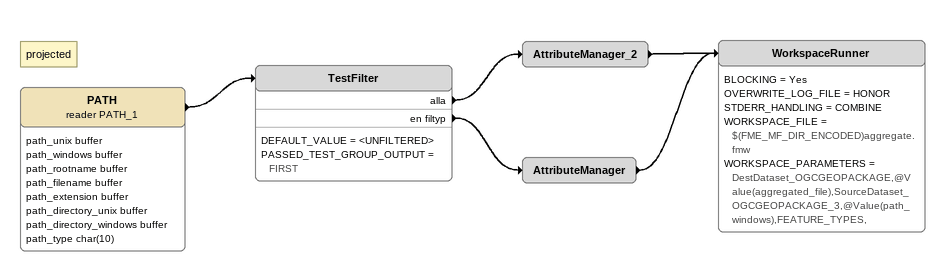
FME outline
Note: projected
PATH (reader PATH_1)
    attributes: path_unix buffer, path_windows buffer, path_rootname buffer, path_filename buffer, path_extension buffer, path_directory_unix buffer, path_directory_windows buffer, path_type char(10)
    -> TestFilter
TestFilter
    DEFAULT_VALUE = <UNFILTERED>
    PASSED_TEST_GROUP_OUTPUT = FIRST
    alla -> AttributeManager_2
    en filtyp -> AttributeManager
AttributeManager_2
    -> WorkspaceRunner
AttributeManager
    -> WorkspaceRunner
WorkspaceRunner
    BLOCKING = Yes
    OVERWRITE_LOG_FILE = HONOR
    STDERR_HANDLING = COMBINE
    WORKSPACE_FILE = $(FME_MF_DIR_ENCODED)aggregate.fmw
    WORKSPACE_PARAMETERS = DestDataset_OGCGEOPACKAGE,@Value(aggregated_file),SourceDataset_OGCGEOPACKAGE_3,@Value(path_windows),FEATURE_TYPES,
